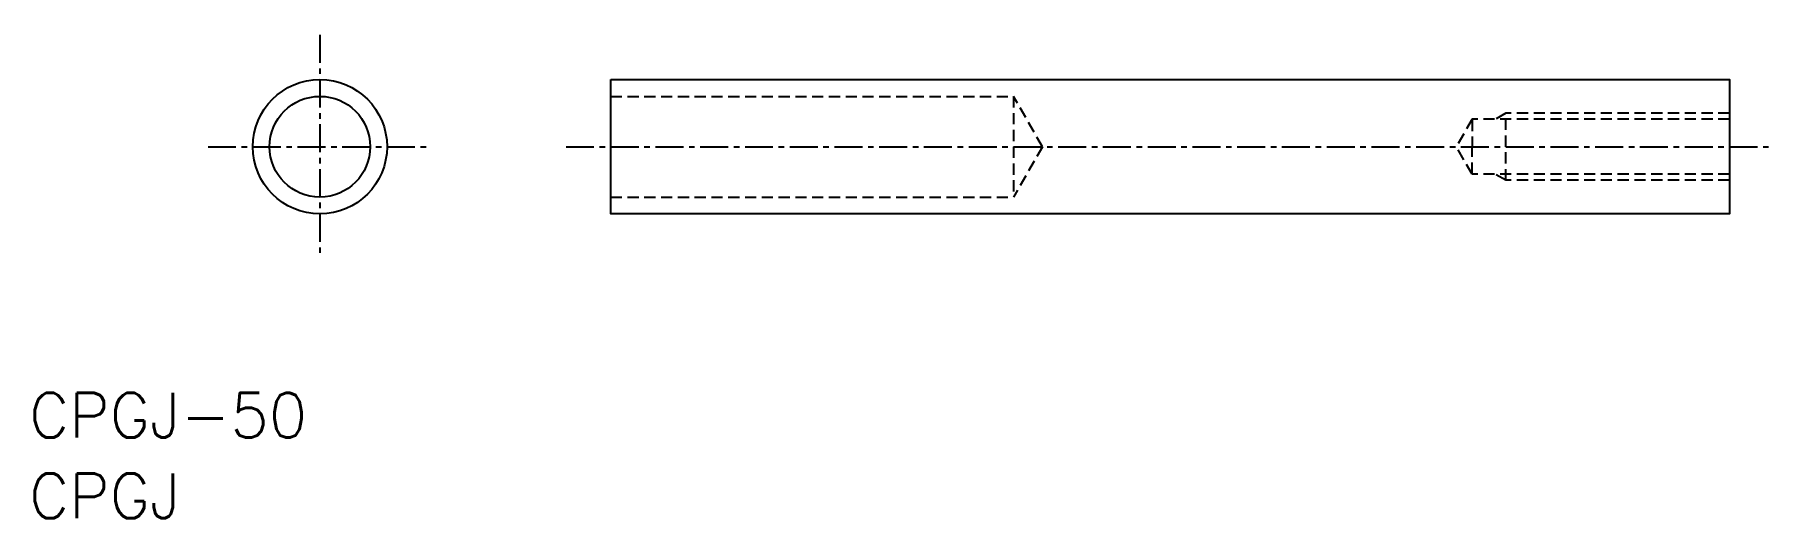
# Model space of a CAD drawing. Extents: x 66.9 to 144.6, y -197.5 to -175.9.
import ezdxf

# ---------------------------------------------------------------- set-up
doc = ezdxf.new("R2010")
doc.units = 0
doc.linetypes.add('CENTER', pattern=[2, 1.25, -0.25, 0.25, -0.25])
doc.linetypes.add('DASHED', pattern=[0.75, 0.5, -0.25])
doc.layers.get('0').update_dxf_attribs({"linetype": 'CONTINUOUS'})
doc.layers.add('CENTER', color=1, linetype='CENTER')
doc.styles.get("Standard").update_dxf_attribs({"font": 'txt.shx', "bigfont": 'bigfont.shx'})

msp = doc.modelspace()

# ---------------------------------------------------------------- linework, layer by layer
at = {"color": 3, "linetype": 'DASHED'}
for p, q in [((92.626, -178.647), (110.626, -178.647)), ((111.925, -180.897), (110.626, -178.647)), ((110.626, -178.647), (110.626, -183.147)), ((132.626, -179.397), (132.158, -179.668)), ((132.626, -182.397), (132.626, -179.397)), ((142.626, -179.397), (132.626, -179.397)), ((131.126, -179.668), (130.416, -180.897)), ((142.626, -179.668), (131.126, -179.668)), ((131.126, -179.697), (131.126, -180.897)), ((111.925, -180.897), (110.626, -183.147)), ((131.126, -182.127), (130.416, -180.897)), ((131.126, -182.097), (131.126, -180.897)), ((142.626, -182.127), (131.126, -182.127)), ((132.626, -182.397), (132.158, -182.127)), ((142.626, -182.397), (132.626, -182.397)), ((92.626, -183.147), (110.626, -183.147))]:
    msp.add_line(p, q, dxfattribs=at)
at = {"color": 7, "linetype": 'CONTINUOUS'}
msp.add_lwpolyline([(92.626, -177.897), (142.626, -177.897), (142.626, -183.897), (92.626, -183.897)], close=True, dxfattribs=at)
for radius in [3, 2.25]:
    msp.add_circle((79.626, -180.897), radius, dxfattribs=at)
at = {"layer": 'CENTER', "color": 1, "linetype": 'CENTER'}
for p, q in [((79.626, -175.897), (79.626, -185.897)), ((74.626, -180.897), (84.626, -180.897)), ((90.626, -180.897), (144.626, -180.897))]:
    msp.add_line(p, q, dxfattribs=at)

# ---------------------------------------------------------------- texts
at = {"color": 7, "linetype": 'CONTINUOUS'}
for s, p in [('CPGJ-50', (66.626, -193.897)), ('CPGJ', (66.626, -197.497))]:
    msp.add_text(s, height=2, dxfattribs=at).set_placement(p)

doc.saveas('drawing.dxf')
